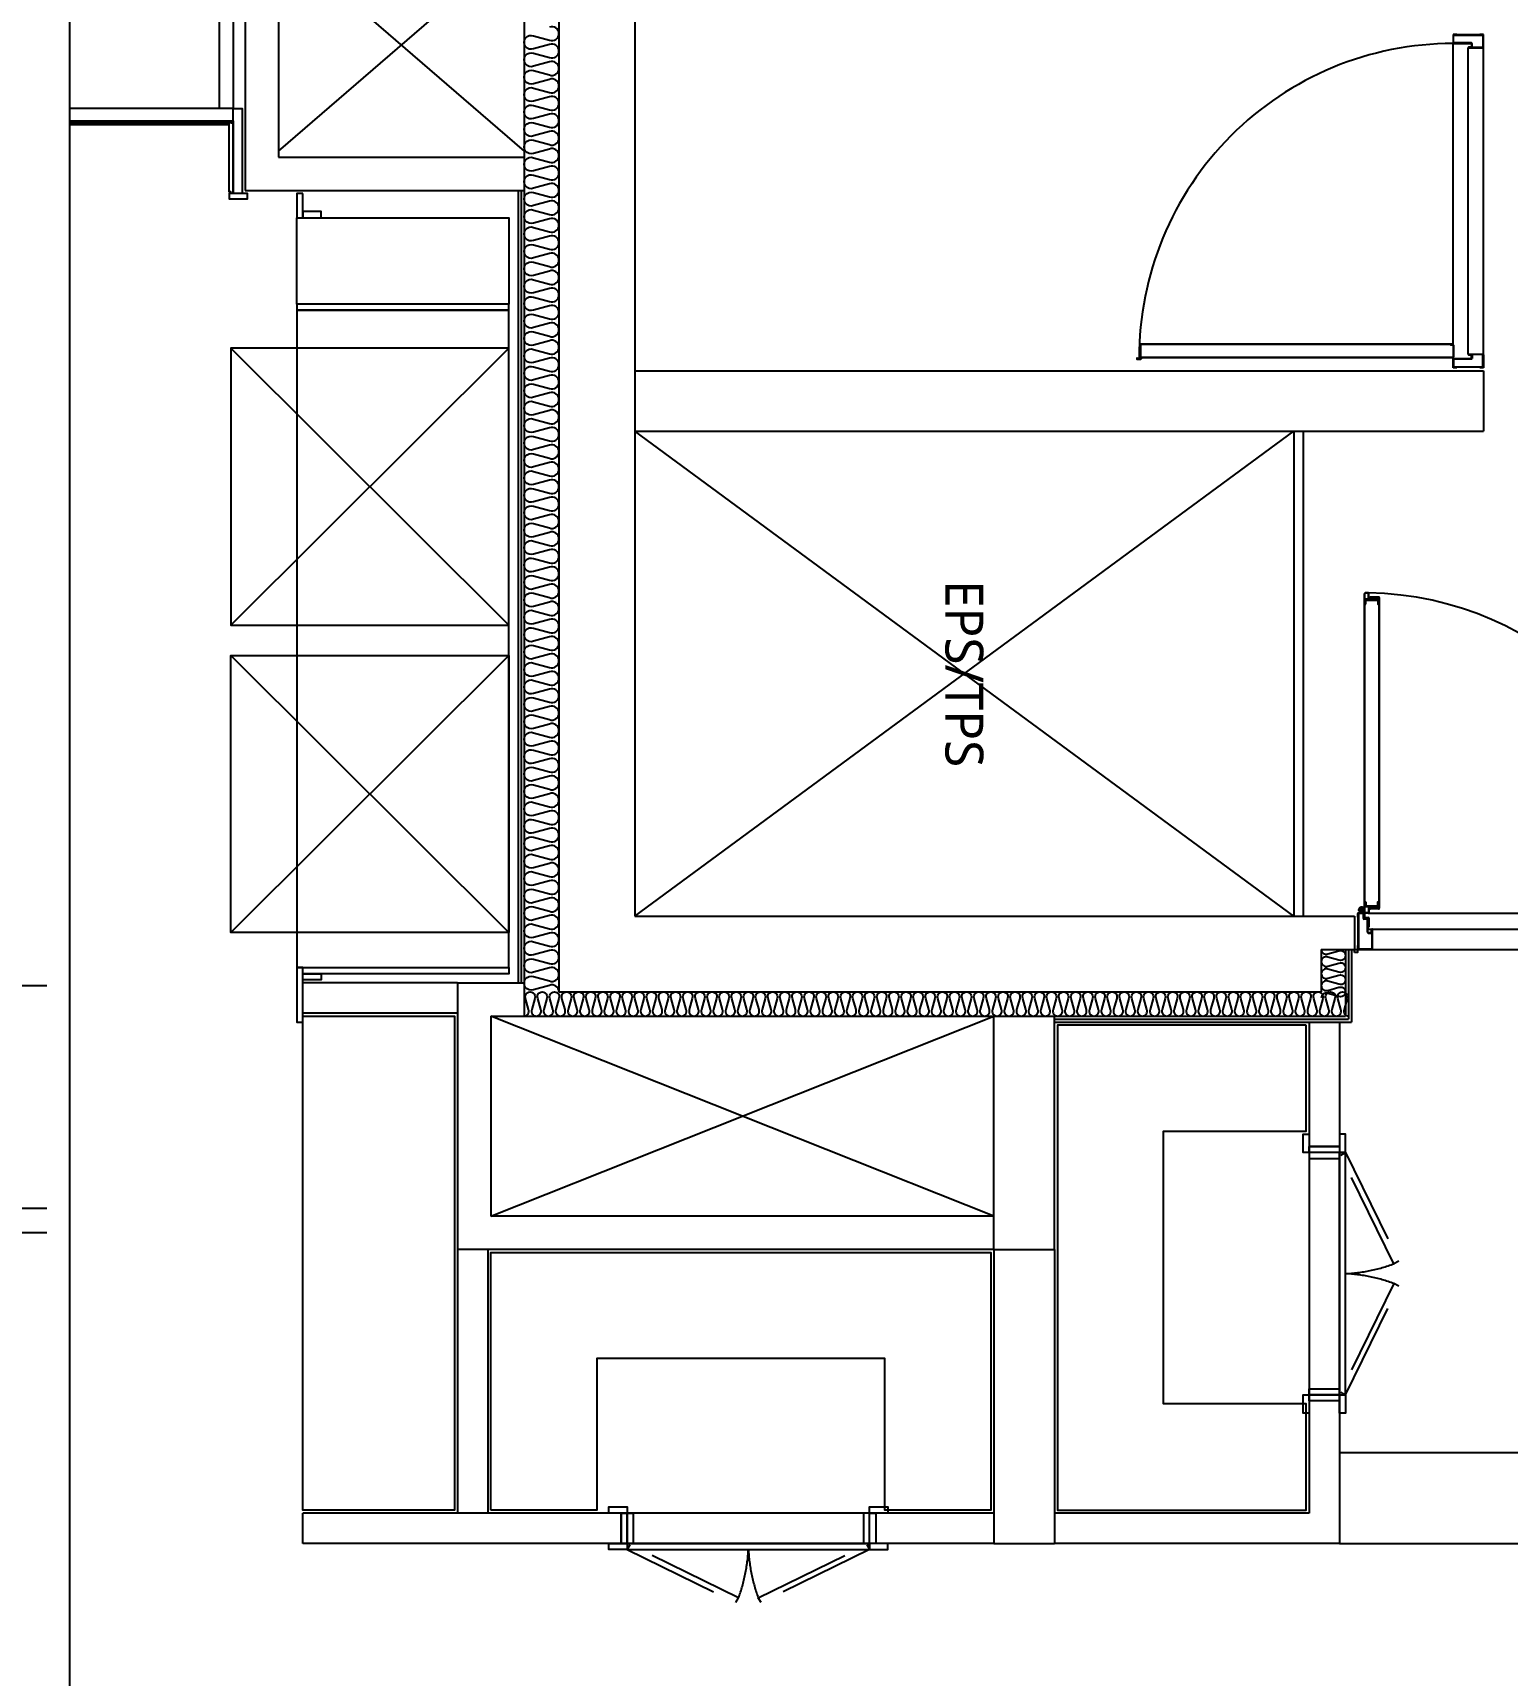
# Model space of a CAD drawing. Header units: millimetres. Extents: x -33000 to 294000, y 0 to 42408.
# Drawn here: x 173485 to 178349, y 15105 to 20525 of the extents above; entities that cross this region are included whole.
import ezdxf
from ezdxf.enums import TextEntityAlignment as Align

# ---------------------------------------------------------------- set-up
doc = ezdxf.new("R2010")
doc.units = ezdxf.units.MM
doc.header["$LTSCALE"] = 50
doc.linetypes.add('XR-Unit-Plan$0$XR-단위_주동평면도$0$HIDDEN', pattern=[9.525, 6.35, -3.175])
for name, color, linetype in [('arch', 8, 'Continuous'), ('DIM', 7, 'Continuous'), ('실명', 9, 'Continuous')]:
    doc.layers.add(name, color=color, linetype=linetype)
doc.styles.add('ANU-TEXT 0', font='malgun.ttf', dxfattribs={"width": 0.8})
doc.styles.add('XR-Unit-Plan$0$맑은 고딕', font='malgun.ttf')
doc.dimstyles.new('UDIM-외부', dxfattribs={"dimscale": 50, "dimtxt": 3, "dimasz": 1.33, "dimexe": 1.5, "dimexo": 1.5, "dimgap": 1, "dimtad": 1, "dimdec": 0, "dimzin": 0, "dimdsep": 46, "dimlunit": 6, "dimtxsty": 'ANU-TEXT 0', "dimblk": 'DOT', "dimcen": 0.09, "dimdle": 1.5, "dimclrd": 256, "dimclre": 256, "dimclrt": 3, "dimadec": 0, "dimazin": 0, "dimtfac": 1, "dimtdec": 0, "dimtix": 1, "dimtmove": 2, "dimatfit": 3, "dimfxl": 1.5, "dimtolj": 1, "dimtzin": 0, "dimlwd": -1, "dimarcsym": 0})

# ---------------------------------------------------------------- blocks, each defined once
blk = doc.blocks.new('_Dot')
at = {"color": 0, "linetype": 'ByBlock', "lineweight": -2}
blk.add_line((-0.5, 0), (-1, 0), dxfattribs=at)
at = {"color": 0, "linetype": 'ByBlock', "const_width": 0.5}
blk.add_lwpolyline([(-0.25, 0, 1), (0.25, 0, 1)], format="xyb", close=True, dxfattribs=at)
blk = doc.blocks.new('*D76')
at = {"lineweight": -2, "transparency": 16777216}
for p, q in [((-4675, 6750), (-5475, 6750)), ((-4675, 4200), (-5475, 4200))]:
    blk.add_line(p, q, dxfattribs=at)
at = {"transparency": 16777216}
blk.add_line((-5400, 4266.5), (-5400, 6683.5), dxfattribs=at)
at = {"layer": 'Defpoints', "color": 0, "transparency": 16777216}
for p in [(-5400, 6750), (-4600, 6750), (-4600, 4200)]:
    blk.add_point(p, dxfattribs=at)
at = {"transparency": 16777216, "xscale": 66.5, "yscale": 66.5, "zscale": 66.5}
for p, rotation in [((-5400, 6750), 90), ((-5400, 4200), 270)]:
    blk.add_blockref('_Dot', p, dxfattribs=dict(at, rotation=rotation))
at = {"transparency": 16777216, "insert": (-5540.1, 5475), "char_height": 150, "attachment_point": 5, "rotation": 90, "style": 'ANU-TEXT 0'}
blk.add_mtext('\\A1;2,550', dxfattribs=at)
blk = doc.blocks.new('*D77')
at = {"transparency": 16777216}
for p, q in [((-5400, 6896.5), (-5400, 6963)), ((-5400, 6750), (-5400, 6830)), ((-5400, 6683.5), (-5400, 6617))]:
    blk.add_line(p, q, dxfattribs=at)
at = {"lineweight": -2, "transparency": 16777216}
for p, q in [((-4675, 6830), (-5475, 6830)), ((-4675, 6750), (-5475, 6750))]:
    blk.add_line(p, q, dxfattribs=at)
at = {"layer": 'Defpoints', "color": 0, "transparency": 16777216}
for p in [(-5400, 6830), (-4600, 6830), (-4600, 6750)]:
    blk.add_point(p, dxfattribs=at)
at = {"transparency": 16777216, "xscale": 66.5, "yscale": 66.5, "zscale": 66.5}
for p, rotation in [((-5400, 6830), 270), ((-5400, 6750), 90)]:
    blk.add_blockref('_Dot', p, dxfattribs=dict(at, rotation=rotation))
at = {"transparency": 16777216, "insert": (-5527.5, 6750), "char_height": 150, "attachment_point": 5, "rotation": 90, "style": 'ANU-TEXT 0'}
blk.add_mtext('\\A1;80', dxfattribs=at)
blk = doc.blocks.new('*D78')
at = {"lineweight": -2, "transparency": 16777216}
for p, q in [((-4675, 7565), (-5875, 7565)), ((-4675, 6830), (-5875, 6830))]:
    blk.add_line(p, q, dxfattribs=at)
at = {"transparency": 16777216}
blk.add_line((-5800, 7498.5), (-5800, 6896.5), dxfattribs=at)
at = {"layer": 'Defpoints', "color": 0, "transparency": 16777216}
for p in [(-4600, 7565), (-5800, 6830), (-4600, 6830)]:
    blk.add_point(p, dxfattribs=at)
at = {"transparency": 16777216, "xscale": 66.5, "yscale": 66.5, "zscale": 66.5}
for p, rotation in [((-5800, 7565), 90), ((-5800, 6830), 270)]:
    blk.add_blockref('_Dot', p, dxfattribs=dict(at, rotation=rotation))
at = {"transparency": 16777216, "insert": (-5927.5, 7197.5), "char_height": 150, "attachment_point": 5, "rotation": 90, "style": 'ANU-TEXT 0'}
blk.add_mtext('\\A1;735', dxfattribs=at)
blk = doc.blocks.new('*D79')
at = {"lineweight": -2, "transparency": 16777216}
for p, q in [((-4675, 6830), (-5875, 6830)), ((-4675, 4120), (-5875, 4120))]:
    blk.add_line(p, q, dxfattribs=at)
at = {"transparency": 16777216}
blk.add_line((-5800, 6763.5), (-5800, 4186.5), dxfattribs=at)
at = {"layer": 'Defpoints', "color": 0, "transparency": 16777216}
for p in [(-4600, 6830), (-5800, 4120), (-4600, 4120)]:
    blk.add_point(p, dxfattribs=at)
at = {"transparency": 16777216, "xscale": 66.5, "yscale": 66.5, "zscale": 66.5}
for p, rotation in [((-5800, 6830), 90), ((-5800, 4120), 270)]:
    blk.add_blockref('_Dot', p, dxfattribs=dict(at, rotation=rotation))
at = {"transparency": 16777216, "insert": (-5940.5, 5475), "char_height": 150, "attachment_point": 5, "rotation": 90, "style": 'ANU-TEXT 0'}
blk.add_mtext('\\A1;2,710', dxfattribs=at)
blk = doc.blocks.new('*D81')
at = {"lineweight": -2, "transparency": 16777216}
for p, q in [((-4675, 7565), (-6275, 7565)), ((-4675, 0), (-6275, 0))]:
    blk.add_line(p, q, dxfattribs=at)
at = {"transparency": 16777216}
blk.add_line((-6200, 7498.5), (-6200, 66.5), dxfattribs=at)
at = {"layer": 'Defpoints', "color": 0, "transparency": 16777216}
for p in [(-4600, 7565), (-6200, 0), (-4600, 0)]:
    blk.add_point(p, dxfattribs=at)
at = {"transparency": 16777216, "xscale": 66.5, "yscale": 66.5, "zscale": 66.5}
for p, rotation in [((-6200, 7565), 90), ((-6200, 0), 270)]:
    blk.add_blockref('_Dot', p, dxfattribs=dict(at, rotation=rotation))
at = {"transparency": 16777216, "insert": (-6340.1, 3782.5), "char_height": 150, "attachment_point": 5, "rotation": 90, "style": 'ANU-TEXT 0'}
blk.add_mtext('\\A1;7,565', dxfattribs=at)
blk = doc.blocks.new('A$Cab022b7e')
for base, p1, p2, picture, middle in [((-6200, 0), (-4600, 7565), (-4600, 0), '*D81', (-6340.1, 3782.5)), ((-5800, 6830), (-4600, 7565), (-4600, 6830), '*D78', (-5927.5, 7197.5)), ((-5800, 4120), (-4600, 6830), (-4600, 4120), '*D79', (-5940.5, 5475)), ((-5400, 6750), (-4600, 4200), (-4600, 6750), '*D76', (-5540.1, 5475))]:
    dim = blk.add_linear_dim(base=base, p1=p1, p2=p2, angle=90, dimstyle='UDIM-외부', override={"dimclrd": 256, "dimclre": 256, "dimclrt": 256})
    dim.commit()
    dim.dimension.update_dxf_attribs({"geometry": picture, "text_midpoint": middle})
dim = blk.add_linear_dim(base=(-5400, 6830), p1=(-4600, 6750), p2=(-4600, 6830), angle=90, dimstyle='UDIM-외부', override={"dimclrd": 256, "dimclre": 256, "dimclrt": 256})
dim.commit()
dim.dimension.update_dxf_attribs({"geometry": '*D77', "text_midpoint": (-5527.5, 6750), "dimtype": 160})

msp = doc.modelspace()

# ---------------------------------------------------------------- linework, layer by layer
at = {"layer": 'arch'}
for p, q in [((175471.2, 22709.6), (175471.2, 17609.6)), ((175221.2, 22489.6), (175221.2, 17359.6)), ((175106.2, 22374.6), (175106.2, 17279.6)), ((174186.2, 20944.6), (174186.2, 20004.6)), ((174296.2, 20834.6), (174296.2, 20114.6)), ((174296.2, 20134.6), (175106.2, 20834.6)), ((174296.2, 20834.6), (175106.2, 20134.6)), ((178183.2, 20519.6), (178171.2, 20519.6)), ((178171.2, 20519.6), (178171.2, 20492)), ((178171.2, 19497.6), (178171.2, 20489.6)), ((178172.8, 20492), (178172.8, 20518)), ((178172.8, 20518), (178183.2, 20518)), ((178231.4, 20491.2), (178173.6, 20491.2)), ((178173.6, 20489.6), (178231.4, 20489.6)), ((178183.2, 20518), (178183.2, 20519.6)), ((178232.2, 20488.8), (178232.2, 20478.6)), ((178233.8, 20478.6), (178233.8, 20488.8)), ((178271.2, 20519.6), (178259.2, 20519.6)), ((178259.2, 20519.6), (178259.2, 20518)), ((178259.2, 20518), (178269.6, 20518)), ((178269.6, 20518), (178269.6, 20477)), ((178271.2, 20477), (178271.2, 20519.6)), ((178221.2, 19463), (178221.2, 20476.2)), ((178231.4, 20477.8), (178222.8, 20477.8)), ((178222.8, 20474.6), (178268.8, 20474.6)), ((178271.2, 19462.2), (178271.2, 20477)), ((173606.2, 20234.6), (174146.2, 20234.6)), ((173606.2, 20228.6), (174133.2, 20228.6)), ((174296.2, 20114.6), (175106.2, 20114.6)), ((174186.2, 20004.6), (175106.2, 20004.6)), ((175086.2, 20004.6), (175086.2, 17389.6)), ((175096.2, 20004.6), (175096.2, 17389.6)), ((177139.8, 19450.7), (177139.8, 19495.8)), ((177140.6, 19450.7), (177140.6, 19495.8)), ((178171, 19497.6), (177141.6, 19497.6)), ((177141.6, 19496.8), (178171, 19496.8)), ((178163.2, 19496), (178171, 19496)), ((178171, 19495.2), (178163.2, 19495.2)), ((178170.4, 19494.4), (178163.2, 19494.4)), ((178171.4, 19493.4), (178171.4, 19454.4)), ((178172.2, 19493.4), (178172.2, 19454.4)), ((178222.8, 19464.6), (178268.8, 19464.6)), ((178231.4, 19461.4), (178222.8, 19461.4)), ((178232.2, 19450.4), (178232.2, 19460.6)), ((178233.8, 19460.6), (178233.8, 19450.4)), ((178269.6, 19421.2), (178269.6, 19462.2)), ((178271.2, 19462.2), (178271.2, 19419.6)), ((175471.2, 19409.6), (178271.2, 19409.6)), ((177128.9, 19451), (177136.8, 19451)), ((177128.9, 19450.2), (177136.8, 19450.2)), ((177128.9, 19449.7), (177138.8, 19449.7)), ((177128.9, 19448.9), (177138.8, 19448.9)), ((177128.9, 19448.4), (177139.6, 19448.4)), ((177128.9, 19447.6), (177139.6, 19447.6)), ((177135.2, 19447.6), (177135.2, 19451)), ((177136.8, 19449.7), (177136.8, 19451)), ((177140.3, 19448.7), (177144.5, 19452.9)), ((177140.9, 19448.1), (177145.1, 19452.3)), ((178170.4, 19453.4), (177145.8, 19453.4)), ((178170.4, 19452.6), (177145.8, 19452.6)), ((178171.2, 19447.2), (178171.2, 19452.6)), ((178171.2, 19419.6), (178171.2, 19447.2)), ((178183.2, 19419.6), (178171.2, 19419.6)), ((178172.8, 19447.2), (178172.8, 19421.2)), ((178172.8, 19421.2), (178183.2, 19421.2)), ((178173.6, 19449.6), (178231.4, 19449.6)), ((178231.4, 19448), (178173.6, 19448)), ((178183.2, 19421.2), (178183.2, 19419.6)), ((178259.2, 19419.6), (178259.2, 19421.2)), ((178259.2, 19421.2), (178269.6, 19421.2)), ((178271.2, 19419.6), (178259.2, 19419.6)), ((178271.2, 19409.6), (178271.2, 19209.6)), ((175471.2, 19209.6), (178271.2, 19209.6)), ((177646.2, 17609.6), (175471.2, 19209.6)), ((175471.2, 17609.6), (177646.2, 19209.6)), ((177879.2, 17621.4), (177879.2, 18674.6)), ((177880, 17621.4), (177880, 18674.6)), ((177891.4, 18676.4), (177881, 18676.4)), ((177891.4, 18675.6), (177881, 18675.6)), ((177892.4, 18659.3), (177892.4, 18674.6)), ((177893.2, 18660.1), (177893.2, 18674.6)), ((177914.2, 18658.3), (177893.4, 18658.3)), ((177914.2, 18659.1), (177894.2, 18659.1)), ((177925.4, 18662.4), (177898.5, 18662.4)), ((177925.4, 18661.6), (177898.5, 18661.6)), ((177911.9, 18660.8), (177898.5, 18660.8)), ((177901.9, 18658.3), (177901.9, 18657.5)), ((177901.9, 18657.5), (177914.2, 18657.5)), ((177911.9, 18661.6), (177911.9, 18660.8)), ((177926.4, 18660.6), (177926.4, 17635.4)), ((177927.2, 18660.6), (177927.2, 17635.4)), ((177856.2, 17617), (177856.2, 17606.6)), ((177857.8, 17617), (177857.8, 17606.6)), ((177858.3, 17630.8), (177881.1, 17630.8)), ((177873.6, 17619.6), (177858.8, 17619.6)), ((177873.6, 17618), (177858.8, 17618)), ((177869.7, 17619.4), (177869.7, 17642.2)), ((177874.6, 17617), (177874.6, 17602.6)), ((177876.2, 17602.6), (177876.2, 17623.9)), ((177876.2, 17617), (177876.2, 17602.6)), ((177879.2, 17630.8), (177879.2, 17605.6)), ((177891.4, 17620.4), (177881, 17620.4)), ((177891.4, 17619.6), (177881, 17619.6)), ((177891.4, 17619.6), (178936.2, 17619.6)), ((177892.4, 17636.8), (177892.4, 17621.4)), ((177893.2, 17636), (177893.2, 17621.4)), ((177914.2, 17637.8), (177893.4, 17637.8)), ((177914.2, 17637), (177894.2, 17637)), ((177911.9, 17635.2), (177898.5, 17635.2)), ((177925.4, 17634.4), (177898.5, 17634.4)), ((177925.4, 17633.6), (177898.5, 17633.6)), ((177901.9, 17638.6), (177914.2, 17638.6)), ((177901.9, 17637.8), (177901.9, 17638.6)), ((177911.9, 17634.4), (177911.9, 17635.2)), ((175471.2, 17609.6), (177846.2, 17609.6)), ((177857.8, 17606.6), (177856.2, 17606.6)), ((177887.6, 17601.6), (177877.2, 17601.6)), ((177877.2, 17601.6), (177889.2, 17601.6)), ((177887.6, 17600), (177877.2, 17600)), ((177880.2, 17604.6), (177891.2, 17604.6)), ((177888.6, 17556.1), (177888.6, 17599)), ((177890.2, 17573.1), (177890.2, 17600.6)), ((177890.2, 17556.1), (177890.2, 17599)), ((177890.2, 17573.1), (177893.2, 17573.1)), ((177890.2, 17566.6), (178922.2, 17566.6)), ((177893.2, 17602.6), (177893.2, 17573.1)), ((177902, 17556.1), (177902, 17565)), ((177903.6, 17502.2), (177903.6, 17565)), ((177905.2, 17500.6), (177905.2, 17565)), ((177856.2, 17512.6), (177857.8, 17512.6)), ((177856.2, 17512.6), (177856.2, 17502.2)), ((177857.8, 17512.6), (177857.8, 17502.2)), ((177891.2, 17555.1), (177901, 17555.1)), ((177891.2, 17553.5), (177901, 17553.5)), ((177736.2, 17499.6), (177846.2, 17499.6)), ((177858.8, 17501.2), (177902.6, 17501.2)), ((177858.8, 17499.6), (177904.2, 17499.6)), ((177904.2, 17499.6), (178908.2, 17499.6)), ((174886.2, 17389.6), (174376.2, 17389.6)), ((174376.2, 17289.6), (174376.2, 17389.6)), ((174886.2, 17389.6), (174886.2, 15639.6)), ((174886.2, 17389.6), (175106.2, 17389.6)), ((175221.2, 17359.6), (177736.2, 17359.6)), ((174886.2, 17289.6), (174376.2, 17289.6)), ((174996.2, 17279.6), (174996.2, 16619.6)), ((174996.2, 16619.6), (176656.2, 17279.6)), ((176656.2, 16619.6), (174996.2, 17279.6)), ((174996.2, 17279.6), (175106.2, 17279.6)), ((175106.2, 17279.6), (177816.2, 17279.6)), ((176656.2, 16509.6), (176656.2, 17279.6)), ((176856.2, 16509.6), (176856.2, 17279.6)), ((176856.2, 17269.6), (177826.2, 17269.6)), ((176856.2, 17259.6), (177836.2, 17259.6)), ((177696.2, 17259.6), (177696.2, 16849.6)), ((177796.2, 17259.6), (177796.2, 16849.6)), ((177796.2, 16849.6), (177696.2, 16849.6)), ((176656.2, 16619.6), (174996.2, 16619.6)), ((176656.2, 16509.6), (174886.2, 16509.6)), ((174986.2, 16509.6), (174986.2, 15639.6)), ((176656.2, 16509.6), (176656.2, 15539.6)), ((176656.2, 16509.6), (176856.2, 16509.6)), ((176856.2, 16509.6), (176856.2, 15539.6)), ((177696.2, 16009.6), (177696.2, 15639.6)), ((177796.2, 16009.6), (177696.2, 16009.6)), ((177796.2, 16009.6), (177796.2, 15539.6)), ((174376.2, 15539.6), (174376.2, 15639.6)), ((175426.2, 15639.6), (174376.2, 15639.6)), ((175426.2, 15639.6), (175426.2, 15539.6)), ((176266.2, 15639.6), (176266.2, 15539.6)), ((176656.2, 15639.6), (176266.2, 15639.6)), ((177696.2, 15639.6), (176856.2, 15639.6)), ((175426.2, 15539.6), (174376.2, 15539.6)), ((176656.2, 15539.6), (176266.2, 15539.6)), ((176656.2, 15539.6), (176856.2, 15539.6)), ((177796.2, 15539.6), (176856.2, 15539.6))]:
    msp.add_line(p, q, dxfattribs=at)
at = {"layer": 'arch', "linetype": 'Continuous'}
for p, q in [((177646.2, 19209.6), (177646.2, 17609.6)), ((177676.2, 19209.6), (177676.2, 17609.6)), ((177796.2, 15839.6), (179006.2, 15839.6)), ((177796.2, 15539.6), (179006.2, 15539.6))]:
    msp.add_line(p, q, dxfattribs=at)
at = {"layer": 'arch'}
for points in [[(173606.2, 8449.6), (202131.2, 8449.6), (202131.2, 26109.6), (173606.2, 26109.6)], [(178176.2, 20518), (178176.2, 20516.4), (178266.2, 20516.4), (178266.2, 20518)], [(174376.2, 19994.6), (174356.2, 19994.6), (174356.2, 19914.6), (174376.2, 19914.6)], [(174356.2, 19914.6), (175056.2, 19914.6), (175056.2, 19629.6), (174356.2, 19629.6)], [(174436.2, 19914.6), (174436.2, 19934.6), (174376.2, 19934.6), (174376.2, 19914.6)], [(174356.2, 19629.6), (174356.2, 19609.6), (175056.2, 19609.6), (175056.2, 19629.6)], [(174356.2, 19609.6), (174356.2, 17439.6), (175056.2, 17439.6), (175056.2, 19609.6)], [(175056.2, 19483.6), (174138.2, 19483.6), (174138.2, 18569.6), (175056.2, 18569.6)], [(178176.2, 19421.2), (178176.2, 19422.8), (178266.2, 19422.8), (178266.2, 19421.2)], [(177883.5, 18639.6), (177883.5, 18652.1), (177922.9, 18652.1), (177922.9, 18639.6), (177926.4, 18639.6), (177926.4, 18655.6), (177880, 18655.6), (177880, 18639.6)], [(175056.2, 17555.6), (174138.2, 17555.6), (174138.2, 18469.6), (175056.2, 18469.6)], [(177883.5, 17656.4), (177883.5, 17643.9), (177922.9, 17643.9), (177922.9, 17656.4), (177926.4, 17656.4), (177926.4, 17640.4), (177880, 17640.4), (177880, 17656.4)], [(177846.2, 17489.6), (177846.2, 17499.6), (177856.2, 17499.6), (177856.2, 17489.6)], [(174376.2, 17439.6), (174356.2, 17439.6), (174356.2, 17259.6), (174376.2, 17259.6)], [(174376.2, 17419.6), (174376.2, 17439.6), (175056.2, 17439.6), (175056.2, 17419.6)], [(174376.2, 17399.6), (174376.2, 17419.6), (174436.2, 17419.6), (174436.2, 17399.6)], [(174376.2, 17279.6), (174876.2, 17279.6), (174876.2, 15649.6), (174376.2, 15649.6)], [(177686.2, 17249.6), (176866.2, 17249.6), (176866.2, 15649.6), (177686.2, 15649.6), (177686.2, 15999.6), (177216.2, 15999.6), (177216.2, 16899.6), (177686.2, 16899.6)], [(177696.2, 16889.6), (177696.2, 16829.6), (177676.2, 16829.6), (177676.2, 16889.6)], [(177816.2, 16829.6), (177816.2, 16889.6), (177796.2, 16889.6), (177796.2, 16829.6)], [(177696.2, 16829.6), (177696.2, 16849.6), (177796.2, 16849.6), (177796.2, 16829.6)], [(177696.2, 16829.6), (177696.2, 16809.6), (177796.2, 16809.6), (177796.2, 16829.6)], [(177696.2, 16829.6), (177696.2, 16029.6), (177796.2, 16029.6), (177796.2, 16829.6)], [(177796.2, 16829.6), (177796.2, 16029.6), (177816.2, 16029.6), (177816.2, 16829.6)], [(174996.2, 15649.6), (174996.2, 16499.6), (176646.2, 16499.6), (176646.2, 15649.6), (176296.2, 15649.6), (176296.2, 16149.6), (175346.2, 16149.6), (175346.2, 15649.6)], [(177696.2, 16029.6), (177696.2, 16049.6), (177796.2, 16049.6), (177796.2, 16029.6)], [(177696.2, 16029.6), (177696.2, 15969.6), (177676.2, 15969.6), (177676.2, 16029.6)], [(177696.2, 16009.6), (177696.2, 16029.6), (177796.2, 16029.6), (177796.2, 16009.6)], [(177816.2, 16029.6), (177816.2, 15969.6), (177796.2, 15969.6), (177796.2, 16029.6)], [(175446.2, 15639.6), (175386.2, 15639.6), (175386.2, 15659.6), (175446.2, 15659.6)], [(175426.2, 15639.6), (175446.2, 15639.6), (175446.2, 15539.6), (175426.2, 15539.6)], [(175446.2, 15639.6), (175466.2, 15639.6), (175466.2, 15539.6), (175446.2, 15539.6)], [(176246.2, 15639.6), (175446.2, 15639.6), (175446.2, 15539.6), (176246.2, 15539.6)], [(176246.2, 15639.6), (176226.2, 15639.6), (176226.2, 15539.6), (176246.2, 15539.6)], [(176306.2, 15639.6), (176246.2, 15639.6), (176246.2, 15659.6), (176306.2, 15659.6)], [(176246.2, 15639.6), (176266.2, 15639.6), (176266.2, 15539.6), (176246.2, 15539.6)], [(175446.2, 15519.6), (175386.2, 15519.6), (175386.2, 15539.6), (175446.2, 15539.6)], [(176246.2, 15539.6), (175446.2, 15539.6), (175446.2, 15519.6), (176246.2, 15519.6)], [(176246.2, 15519.6), (176306.2, 15519.6), (176306.2, 15539.6), (176246.2, 15539.6)]]:
    msp.add_lwpolyline(points, close=True, dxfattribs=at)
at = {"layer": 'arch', "linetype": 'Continuous'}
for points in [[(174146.2, 21064.6), (174146.2, 20274.6), (174101.2, 20274.6), (174101.2, 21064.6)], [(174146.2, 19994.6), (174146.2, 20274.6), (174176.2, 20274.6), (174176.2, 19994.6)], [(174138.2, 20234.6), (174138.2, 20227.6), (174142.2, 20227.6), (174142.2, 20234.6), (174146.2, 20234.6), (174146.2, 20230.6), (174146.2, 20230.6), (174146.2, 19994.6), (174138.2, 19994.6), (174138.2, 19999.6), (174133.2, 19999.6), (174133.2, 20234.6)], [(174150.2, 19994.6), (174150.2, 19994.6), (174133.2, 19994.6), (174133.2, 19976.6), (174193.2, 19976.6), (174193.2, 19994.6)]]:
    msp.add_lwpolyline(points, close=True, dxfattribs=at)
at = {"layer": 'arch'}
for points in [[(175221.2, 17359.6, 0.524856), (175190, 17381.1), (175137.4, 17366.8, -1.449198), (175137.4, 17409.9), (175190, 17395.6, 0.524856), (175221.2, 17417.1, 0.524856), (175190, 17438.6), (175137.4, 17424.3, -1.449198), (175137.4, 17467.4), (175190, 17453.1, 0.524856), (175221.2, 17474.6, 0.524856), (175190, 17496.1), (175137.4, 17481.8, -1.449198), (175137.4, 17524.9), (175190, 17510.6, 0.524856), (175221.2, 17532.1, 0.524856), (175190, 17553.6), (175137.4, 17539.3, -1.449198), (175137.4, 17582.4), (175190, 17568.1, 0.524856), (175221.2, 17589.6, 0.524856), (175190, 17611.1), (175137.4, 17596.8, -1.449198), (175137.4, 17639.9), (175190, 17625.6, 0.524856), (175221.2, 17647.1, 0.524856), (175190, 17668.6), (175137.4, 17654.3, -1.449198), (175137.4, 17697.4), (175190, 17683.1, 0.524856), (175221.2, 17704.6, 0.524856), (175190, 17726.1), (175137.4, 17711.8, -1.449198), (175137.4, 17754.9), (175190, 17740.6, 0.524856), (175221.2, 17762.1, 0.524856), (175190, 17783.6), (175137.4, 17769.3, -1.449198), (175137.4, 17812.4), (175190, 17798.1, 0.524856), (175221.2, 17819.6, 0.524856), (175190, 17841.1), (175137.4, 17826.8, -1.449198), (175137.4, 17869.9), (175190, 17855.6, 0.524856), (175221.2, 17877.1, 0.524856), (175190, 17898.6), (175137.4, 17884.3, -1.449198), (175137.4, 17927.4), (175190, 17913.1, 0.524856), (175221.2, 17934.6, 0.524856), (175190, 17956.1), (175137.4, 17941.8, -1.449198), (175137.4, 17984.9), (175190, 17970.6, 0.524856), (175221.2, 17992.1, 0.524856), (175190, 18013.6), (175137.4, 17999.3, -1.449198), (175137.4, 18042.4), (175190, 18028.1, 0.524856), (175221.2, 18049.6, 0.524856), (175190, 18071.1), (175137.4, 18056.8, -1.449198), (175137.4, 18099.9), (175190, 18085.6, 0.524856), (175221.2, 18107.1, 0.524856), (175190, 18128.6), (175137.4, 18114.3, -1.449198), (175137.4, 18157.4), (175190, 18143.1, 0.524856), (175221.2, 18164.6, 0.524856), (175190, 18186.1), (175137.4, 18171.8, -1.449198), (175137.4, 18214.9), (175190, 18200.6, 0.524856), (175221.2, 18222.1, 0.524856), (175190, 18243.6), (175137.4, 18229.3, -1.449198), (175137.4, 18272.4), (175190, 18258.1, 0.524856), (175221.2, 18279.6, 0.524856), (175190, 18301.1), (175137.4, 18286.8, -1.449198), (175137.4, 18329.9), (175190, 18315.6, 0.524856), (175221.2, 18337.1, 0.524856), (175190, 18358.6), (175137.4, 18344.3, -1.449198), (175137.4, 18387.4), (175190, 18373.1, 0.524856), (175221.2, 18394.6, 0.524856), (175190, 18416.1), (175137.4, 18401.8, -1.449198), (175137.4, 18444.9), (175190, 18430.6, 0.524856), (175221.2, 18452.1, 0.524856), (175190, 18473.6), (175137.4, 18459.3, -1.449198), (175137.4, 18502.4), (175190, 18488.1, 0.524856), (175221.2, 18509.6, 0.524856), (175190, 18531.1), (175137.4, 18516.8, -1.449198), (175137.4, 18559.9), (175190, 18545.6, 0.524856), (175221.2, 18567.1, 0.524856), (175190, 18588.6), (175137.4, 18574.3, -1.449198), (175137.4, 18617.4), (175190, 18603.1, 0.524856), (175221.2, 18624.6, 0.524856), (175190, 18646.1), (175137.4, 18631.8, -1.449198), (175137.4, 18674.9), (175190, 18660.6, 0.524856), (175221.2, 18682.1, 0.524856), (175190, 18703.6), (175137.4, 18689.3, -1.449198), (175137.4, 18732.4), (175190, 18718.1, 0.524856), (175221.2, 18739.6, 0.524856), (175190, 18761.1), (175137.4, 18746.8, -1.449198), (175137.4, 18789.9), (175190, 18775.6, 0.524856), (175221.2, 18797.1, 0.524856), (175190, 18818.6), (175137.4, 18804.3, -1.449198), (175137.4, 18847.4), (175190, 18833.1, 0.524856), (175221.2, 18854.6, 0.524856), (175190, 18876.1), (175137.4, 18861.8, -1.449198), (175137.4, 18904.9), (175190, 18890.6, 0.524856), (175221.2, 18912.1, 0.524856), (175190, 18933.6), (175137.4, 18919.3, -1.449198), (175137.4, 18962.4), (175190, 18948.1, 0.524856), (175221.2, 18969.6, 0.524856), (175190, 18991.1), (175137.4, 18976.8, -1.449198), (175137.4, 19019.9), (175190, 19005.6, 0.524856), (175221.2, 19027.1, 0.524856), (175190, 19048.6), (175137.4, 19034.3, -1.449198), (175137.4, 19077.4), (175190, 19063.1, 0.524856), (175221.2, 19084.6, 0.524856), (175190, 19106.1), (175137.4, 19091.8, -1.449198), (175137.4, 19134.9), (175190, 19120.6, 0.524856), (175221.2, 19142.1, 0.524856), (175190, 19163.6), (175137.4, 19149.3, -1.449198), (175137.4, 19192.4), (175190, 19178.1, 0.524856), (175221.2, 19199.6, 0.524856), (175190, 19221.1), (175137.4, 19206.8, -1.449198), (175137.4, 19249.9), (175190, 19235.6, 0.524856), (175221.2, 19257.1, 0.524856), (175190, 19278.6), (175137.4, 19264.3, -1.449198), (175137.4, 19307.4), (175190, 19293.1, 0.524856), (175221.2, 19314.6, 0.524856), (175190, 19336.1), (175137.4, 19321.8, -1.449198), (175137.4, 19364.9), (175190, 19350.6, 0.524856), (175221.2, 19372.1, 0.524856), (175190, 19393.6), (175137.4, 19379.3, -1.449198), (175137.4, 19422.4), (175190, 19408.1, 0.524856), (175221.2, 19429.6, 0.524856), (175190, 19451.1), (175137.4, 19436.8, -1.449198), (175137.4, 19479.9), (175190, 19465.6, 0.524856), (175221.2, 19487.1, 0.524856), (175190, 19508.6), (175137.4, 19494.3, -1.449198), (175137.4, 19537.4), (175190, 19523.1, 0.524856), (175221.2, 19544.6, 0.524856), (175190, 19566.1), (175137.4, 19551.8, -1.449198), (175137.4, 19594.9), (175190, 19580.6, 0.524856), (175221.2, 19602.1, 0.524856), (175190, 19623.6), (175137.4, 19609.3, -1.449198), (175137.4, 19652.4), (175190, 19638.1, 0.524856), (175221.2, 19659.6, 0.524856), (175190, 19681.1), (175137.4, 19666.8, -1.449198), (175137.4, 19709.9), (175190, 19695.6, 0.524856), (175221.2, 19717.1, 0.524856), (175190, 19738.6), (175137.4, 19724.3, -1.449198), (175137.4, 19767.4), (175190, 19753.1, 0.524856), (175221.2, 19774.6, 0.524856), (175190, 19796.1), (175137.4, 19781.8, -1.449198), (175137.4, 19824.9), (175190, 19810.6, 0.524856), (175221.2, 19832.1, 0.524856), (175190, 19853.6), (175137.4, 19839.3, -1.449198), (175137.4, 19882.4), (175190, 19868.1, 0.524856), (175221.2, 19889.6, 0.524856), (175190, 19911.1), (175137.4, 19896.8, -1.449198), (175137.4, 19939.9), (175190, 19925.6, 0.524856), (175221.2, 19947.1, 0.524856), (175190, 19968.6), (175137.4, 19954.3, -1.449198), (175137.4, 19997.4), (175190, 19983.1, 0.524856), (175221.2, 20004.6, 0.524856), (175190, 20026.1), (175137.4, 20011.8, -1.449198), (175137.4, 20054.9), (175190, 20040.6, 0.524856), (175221.2, 20062.1, 0.524856), (175190, 20083.6), (175137.4, 20069.3, -1.449198), (175137.4, 20112.4), (175190, 20098.1, 0.524856), (175221.2, 20119.6, 0.524856), (175190, 20141.1), (175137.4, 20126.8, -1.449198), (175137.4, 20169.9), (175190, 20155.6, 0.524856), (175221.2, 20177.1, 0.524856), (175190, 20198.6), (175137.4, 20184.3, -1.449198), (175137.4, 20227.4), (175190, 20213.1, 0.524856), (175221.2, 20234.6, 0.524856), (175190, 20256.1), (175137.4, 20241.8, -1.449198), (175137.4, 20284.9), (175190, 20270.6, 0.524856), (175221.2, 20292.1, 0.524856), (175190, 20313.6), (175137.4, 20299.3, -1.449198), (175137.4, 20342.4), (175190, 20328.1, 0.524856), (175221.2, 20349.6, 0.524856), (175190, 20371.1), (175137.4, 20356.8, -1.449198), (175137.4, 20399.9), (175190, 20385.6, 0.524856), (175221.2, 20407.1, 0.524856), (175190, 20428.6), (175137.4, 20414.3, -1.449198), (175137.4, 20457.4), (175190, 20443.1, 0.524856), (175221.2, 20464.6, 0.524856), (175190, 20486.1), (175137.4, 20471.8, -1.449198), (175137.4, 20514.9), (175190, 20500.6, 0.524856), (175221.2, 20522.1, 0.524856), (175190, 20543.6)], [(177736.2, 17499.6, 0.524856), (177757.9, 17484.6), (177794.5, 17494.6, -1.449198), (177794.5, 17464.6), (177757.9, 17474.6, 0.524856), (177736.2, 17459.6, 0.524856), (177757.9, 17444.6), (177794.5, 17454.6, -1.449198), (177794.5, 17424.6), (177757.9, 17434.6, 0.524856), (177736.2, 17419.6, 0.524856), (177757.9, 17404.6), (177794.5, 17414.6, -1.449198), (177794.5, 17384.6), (177757.9, 17394.6, 0.524856), (177736.2, 17379.6, 0.524856), (177757.9, 17364.6), (177794.5, 17374.6, -1.449198), (177794.5, 17344.6), (177757.9, 17354.6, 0.524856), (177736.2, 17339.6)], [(175106.2, 17279.6, 0.524856), (175121.2, 17301.3), (175111.2, 17337.9, -1.449198), (175141.2, 17337.9), (175131.2, 17301.3, 0.524856), (175146.2, 17279.6, 0.524856), (175161.2, 17301.3), (175151.2, 17337.9, -1.449198), (175181.2, 17337.9), (175171.2, 17301.3, 0.524856), (175186.2, 17279.6, 0.524856), (175201.2, 17301.3), (175191.2, 17337.9, -1.449198), (175221.2, 17337.9), (175211.2, 17301.3, 0.524856), (175226.2, 17279.6, 0.524856), (175241.2, 17301.3), (175231.2, 17337.9, -1.449198), (175261.2, 17337.9), (175251.2, 17301.3, 0.524856), (175266.2, 17279.6, 0.524856), (175281.2, 17301.3), (175271.2, 17337.9, -1.449198), (175301.2, 17337.9), (175291.2, 17301.3, 0.524856), (175306.2, 17279.6, 0.524856), (175321.2, 17301.3), (175311.2, 17337.9, -1.449198), (175341.2, 17337.9), (175331.2, 17301.3, 0.524856), (175346.2, 17279.6, 0.524856), (175361.2, 17301.3), (175351.2, 17337.9, -1.449198), (175381.2, 17337.9), (175371.2, 17301.3, 0.524856), (175386.2, 17279.6, 0.524856), (175401.2, 17301.3), (175391.2, 17337.9, -1.449198), (175421.2, 17337.9), (175411.2, 17301.3, 0.524856), (175426.2, 17279.6, 0.524856), (175441.2, 17301.3), (175431.2, 17337.9, -1.449198), (175461.2, 17337.9), (175451.2, 17301.3, 0.524856), (175466.2, 17279.6, 0.524856), (175481.2, 17301.3), (175471.2, 17337.9, -1.449198), (175501.2, 17337.9), (175491.2, 17301.3, 0.524856), (175506.2, 17279.6, 0.524856), (175521.2, 17301.3), (175511.2, 17337.9, -1.449198), (175541.2, 17337.9), (175531.2, 17301.3, 0.524856), (175546.2, 17279.6, 0.524856), (175561.2, 17301.3), (175551.2, 17337.9, -1.449198), (175581.2, 17337.9), (175571.2, 17301.3, 0.524856), (175586.2, 17279.6, 0.524856), (175601.2, 17301.3), (175591.2, 17337.9, -1.449198), (175621.2, 17337.9), (175611.2, 17301.3, 0.524856), (175626.2, 17279.6, 0.524856), (175641.2, 17301.3), (175631.2, 17337.9, -1.449198), (175661.2, 17337.9), (175651.2, 17301.3, 0.524856), (175666.2, 17279.6, 0.524856), (175681.2, 17301.3), (175671.2, 17337.9, -1.449198), (175701.2, 17337.9), (175691.2, 17301.3, 0.524856), (175706.2, 17279.6, 0.524856), (175721.2, 17301.3), (175711.2, 17337.9, -1.449198), (175741.2, 17337.9), (175731.2, 17301.3, 0.524856), (175746.2, 17279.6, 0.524856), (175761.2, 17301.3), (175751.2, 17337.9, -1.449198), (175781.2, 17337.9), (175771.2, 17301.3, 0.524856), (175786.2, 17279.6, 0.524856), (175801.2, 17301.3), (175791.2, 17337.9, -1.449198), (175821.2, 17337.9), (175811.2, 17301.3, 0.524856), (175826.2, 17279.6, 0.524856), (175841.2, 17301.3), (175831.2, 17337.9, -1.449198), (175861.2, 17337.9), (175851.2, 17301.3, 0.524856), (175866.2, 17279.6, 0.524856), (175881.2, 17301.3), (175871.2, 17337.9, -1.449198), (175901.2, 17337.9), (175891.2, 17301.3, 0.524856), (175906.2, 17279.6, 0.524856), (175921.2, 17301.3), (175911.2, 17337.9, -1.449198), (175941.2, 17337.9), (175931.2, 17301.3, 0.524856), (175946.2, 17279.6, 0.524856), (175961.2, 17301.3), (175951.2, 17337.9, -1.449198), (175981.2, 17337.9), (175971.2, 17301.3, 0.524856), (175986.2, 17279.6, 0.524856), (176001.2, 17301.3), (175991.2, 17337.9, -1.449198), (176021.2, 17337.9), (176011.2, 17301.3, 0.524856), (176026.2, 17279.6, 0.524856), (176041.2, 17301.3), (176031.2, 17337.9, -1.449198), (176061.2, 17337.9), (176051.2, 17301.3, 0.524856), (176066.2, 17279.6, 0.524856), (176081.2, 17301.3), (176071.2, 17337.9, -1.449198), (176101.2, 17337.9), (176091.2, 17301.3, 0.524856), (176106.2, 17279.6, 0.524856), (176121.2, 17301.3), (176111.2, 17337.9, -1.449198), (176141.2, 17337.9), (176131.2, 17301.3, 0.524856), (176146.2, 17279.6, 0.524856), (176161.2, 17301.3), (176151.2, 17337.9, -1.449198), (176181.2, 17337.9), (176171.2, 17301.3, 0.524856), (176186.2, 17279.6, 0.524856), (176201.2, 17301.3), (176191.2, 17337.9, -1.449198), (176221.2, 17337.9), (176211.2, 17301.3, 0.524856), (176226.2, 17279.6, 0.524856), (176241.2, 17301.3), (176231.2, 17337.9, -1.449198), (176261.2, 17337.9), (176251.2, 17301.3, 0.524856), (176266.2, 17279.6, 0.524856), (176281.2, 17301.3), (176271.2, 17337.9, -1.449198), (176301.2, 17337.9), (176291.2, 17301.3, 0.524856), (176306.2, 17279.6, 0.524856), (176321.2, 17301.3), (176311.2, 17337.9, -1.449198), (176341.2, 17337.9), (176331.2, 17301.3, 0.524856), (176346.2, 17279.6, 0.524856), (176361.2, 17301.3), (176351.2, 17337.9, -1.449198), (176381.2, 17337.9), (176371.2, 17301.3, 0.524856), (176386.2, 17279.6, 0.524856), (176401.2, 17301.3), (176391.2, 17337.9, -1.449198), (176421.2, 17337.9), (176411.2, 17301.3, 0.524856), (176426.2, 17279.6, 0.524856), (176441.2, 17301.3), (176431.2, 17337.9, -1.449198), (176461.2, 17337.9), (176451.2, 17301.3, 0.524856), (176466.2, 17279.6, 0.524856), (176481.2, 17301.3), (176471.2, 17337.9, -1.449198), (176501.2, 17337.9), (176491.2, 17301.3, 0.524856), (176506.2, 17279.6, 0.524856), (176521.2, 17301.3), (176511.2, 17337.9, -1.449198), (176541.2, 17337.9), (176531.2, 17301.3, 0.524856), (176546.2, 17279.6, 0.524856), (176561.2, 17301.3), (176551.2, 17337.9, -1.449198), (176581.2, 17337.9), (176571.2, 17301.3, 0.524856), (176586.2, 17279.6, 0.524856), (176601.2, 17301.3), (176591.2, 17337.9, -1.449198), (176621.2, 17337.9), (176611.2, 17301.3, 0.524856), (176626.2, 17279.6, 0.524856), (176641.2, 17301.3), (176631.2, 17337.9, -1.449198), (176661.2, 17337.9), (176651.2, 17301.3, 0.524856), (176666.2, 17279.6, 0.524856), (176681.2, 17301.3), (176671.2, 17337.9, -1.449198), (176701.2, 17337.9), (176691.2, 17301.3, 0.524856), (176706.2, 17279.6, 0.524856), (176721.2, 17301.3), (176711.2, 17337.9, -1.449198), (176741.2, 17337.9), (176731.2, 17301.3, 0.524856), (176746.2, 17279.6, 0.524856), (176761.2, 17301.3), (176751.2, 17337.9, -1.449198), (176781.2, 17337.9), (176771.2, 17301.3, 0.524856), (176786.2, 17279.6, 0.524856), (176801.2, 17301.3), (176791.2, 17337.9, -1.449198), (176821.2, 17337.9), (176811.2, 17301.3, 0.524856), (176826.2, 17279.6, 0.524856), (176841.2, 17301.3), (176831.2, 17337.9, -1.449198), (176861.2, 17337.9), (176851.2, 17301.3, 0.524856), (176866.2, 17279.6, 0.524856), (176881.2, 17301.3), (176871.2, 17337.9, -1.449198), (176901.2, 17337.9), (176891.2, 17301.3, 0.524856), (176906.2, 17279.6, 0.524856), (176921.2, 17301.3), (176911.2, 17337.9, -1.449198), (176941.2, 17337.9), (176931.2, 17301.3, 0.524856), (176946.2, 17279.6, 0.524856), (176961.2, 17301.3), (176951.2, 17337.9, -1.449198), (176981.2, 17337.9), (176971.2, 17301.3, 0.524856), (176986.2, 17279.6, 0.524856), (177001.2, 17301.3), (176991.2, 17337.9, -1.449198), (177021.2, 17337.9), (177011.2, 17301.3, 0.524856), (177026.2, 17279.6, 0.524856), (177041.2, 17301.3), (177031.2, 17337.9, -1.449198), (177061.2, 17337.9), (177051.2, 17301.3, 0.524856), (177066.2, 17279.6, 0.524856), (177081.2, 17301.3), (177071.2, 17337.9, -1.449198), (177101.2, 17337.9), (177091.2, 17301.3, 0.524856), (177106.2, 17279.6, 0.524856), (177121.2, 17301.3), (177111.2, 17337.9, -1.449198), (177141.2, 17337.9), (177131.2, 17301.3, 0.524856), (177146.2, 17279.6, 0.524856), (177161.2, 17301.3), (177151.2, 17337.9, -1.449198), (177181.2, 17337.9), (177171.2, 17301.3, 0.524856), (177186.2, 17279.6, 0.524856), (177201.2, 17301.3), (177191.2, 17337.9, -1.449198), (177221.2, 17337.9), (177211.2, 17301.3, 0.524856), (177226.2, 17279.6, 0.524856), (177241.2, 17301.3), (177231.2, 17337.9, -1.449198), (177261.2, 17337.9), (177251.2, 17301.3, 0.524856), (177266.2, 17279.6, 0.524856), (177281.2, 17301.3), (177271.2, 17337.9, -1.449198), (177301.2, 17337.9), (177291.2, 17301.3, 0.524856), (177306.2, 17279.6, 0.524856), (177321.2, 17301.3), (177311.2, 17337.9, -1.449198), (177341.2, 17337.9), (177331.2, 17301.3, 0.524856), (177346.2, 17279.6, 0.524856), (177361.2, 17301.3), (177351.2, 17337.9, -1.449198), (177381.2, 17337.9), (177371.2, 17301.3, 0.524856), (177386.2, 17279.6, 0.524856), (177401.2, 17301.3), (177391.2, 17337.9, -1.449198), (177421.2, 17337.9), (177411.2, 17301.3, 0.524856), (177426.2, 17279.6, 0.524856), (177441.2, 17301.3), (177431.2, 17337.9, -1.449198), (177461.2, 17337.9), (177451.2, 17301.3, 0.524856), (177466.2, 17279.6, 0.524856), (177481.2, 17301.3), (177471.2, 17337.9, -1.449198), (177501.2, 17337.9), (177491.2, 17301.3, 0.524856), (177506.2, 17279.6, 0.524856), (177521.2, 17301.3), (177511.2, 17337.9, -1.449198), (177541.2, 17337.9), (177531.2, 17301.3, 0.524856), (177546.2, 17279.6, 0.524856), (177561.2, 17301.3), (177551.2, 17337.9, -1.449198), (177581.2, 17337.9), (177571.2, 17301.3, 0.524856), (177586.2, 17279.6, 0.524856), (177601.2, 17301.3), (177591.2, 17337.9, -1.449198), (177621.2, 17337.9), (177611.2, 17301.3, 0.524856), (177626.2, 17279.6, 0.524856), (177641.2, 17301.3), (177631.2, 17337.9, -1.449198), (177661.2, 17337.9), (177651.2, 17301.3, 0.524856), (177666.2, 17279.6, 0.524856), (177681.2, 17301.3), (177671.2, 17337.9, -1.449198), (177701.2, 17337.9), (177691.2, 17301.3, 0.524856), (177706.2, 17279.6, 0.524856), (177721.2, 17301.3), (177711.2, 17337.9, -1.449198), (177741.2, 17337.9), (177731.2, 17301.3, 0.524856), (177746.2, 17279.6, 0.524856), (177761.2, 17301.3), (177751.2, 17337.9, -1.449198), (177781.2, 17337.9), (177771.2, 17301.3, 0.524856), (177786.2, 17279.6, 0.524856), (177801.2, 17301.3), (177791.2, 17337.9, -1.449198), (177821.2, 17337.9), (177811.2, 17301.3, 0.524856), (177826.2, 17279.6)]]:
    msp.add_lwpolyline(points, format="xyb", dxfattribs=at)
for points in [[(178268.8, 20476.2), (178222.8, 20476.2)], [(174146.2, 20222.6), (174146.2, 20274.6), (173606.2, 20274.6)], [(173606.2, 20222.6), (174133.2, 20222.6)], [(174138.2, 18569.6), (175056.2, 19483.6)], [(175056.2, 18569.6), (174138.2, 19483.6)], [(178268.8, 19463), (178222.8, 19463)], [(174138.2, 18469.6), (175056.2, 17555.6)], [(175056.2, 18469.6), (174138.2, 17555.6)], [(177857.8, 17617.1), (177857.8, 17502.1), (177857.8, 17617.1), (177859.2, 17617.1), (177859.2, 17502.1), (177857.8, 17502.1)], [(177846.2, 17609.6), (177846.2, 17499.6)], [(177736.2, 17499.6), (177736.2, 17359.6)], [(177816.2, 17499.6), (177816.2, 17279.6)], [(177826.2, 17499.6), (177826.2, 17269.6)], [(177836.2, 17499.6), (177836.2, 17259.6)]]:
    msp.add_lwpolyline(points, dxfattribs=at)
at = {"layer": 'arch', "linetype": 'XR-Unit-Plan$0$XR-단위_주동평면도$0$HIDDEN'}
for points in [[(177991.7, 16471.3), (177976.1, 16462.3), (177800.6, 16820.6), (177816.2, 16829.6)], [(177991.7, 16387.9), (177976.1, 16396.9), (177800.6, 16038.6), (177816.2, 16029.6)], [(175804.5, 15344.1), (175813.5, 15359.7), (175455.2, 15535.2), (175446.2, 15519.6)], [(175887.9, 15344.1), (175878.9, 15359.7), (176237.2, 15535.2), (176246.2, 15519.6)]]:
    msp.add_lwpolyline(points, close=True, dxfattribs=at)
at = {"layer": 'arch'}
for radius in [9.5, 6.5]:
    msp.add_circle((177869.7, 17630.8), radius, dxfattribs=at)
for centre, radius, start, end in [((178172.2, 19452.6), 1037, 90.0558, 180.0872), ((178173.6, 20492), 2.4, 180, 270), ((178173.6, 20492), 0.8, 180, 270), ((178231.4, 20488.8), 2.4, 0, 90), ((178231.4, 20488.8), 0.8, 0, 90), ((178222.8, 20476.2), 1.6, 90, 270), ((178231.4, 20478.6), 0.8, 270, 0), ((178231.4, 20478.6), 2.4, 270, 0), ((178268.8, 20477), 0.8, 270, 0), ((178268.8, 20477), 2.4, 270, 0), ((177141.6, 19495.8), 1.8, 90, 180), ((177141.6, 19495.8), 1, 90, 180), ((178163.2, 19495.6), 1.2, 90, 270), ((178163.2, 19495.6), 0.4, 90, 270), ((178170.4, 19493.4), 1.8, 0, 90), ((178170.4, 19493.4), 1, 0, 90), ((178171, 19496.4), 1.2, 270, 90), ((178171, 19496.4), 0.4, 270, 90), ((178222.8, 19463), 1.6, 90, 270), ((178231.4, 19460.6), 2.4, 0, 90), ((178231.4, 19460.6), 0.8, 0, 90), ((178268.8, 19462.2), 2.4, 0, 90), ((178268.8, 19462.2), 0.8, 0, 90), ((177128.9, 19449.3), 1.7, 90, 270), ((177128.9, 19449.3), 0.9, 90, 270), ((177128.9, 19449.3), 0.4, 90, 270), ((177138.8, 19450.7), 1, 270, 0), ((177138.8, 19450.7), 1.8, 270, 0), ((177139.6, 19449.4), 1, 270, 314.7355), ((177139.6, 19449.4), 1.8, 270, 314.7355), ((177145.8, 19451.6), 1.8, 90, 134.7355), ((177145.8, 19451.6), 1, 90, 134.7355), ((178170.4, 19454.4), 1, 270, 0), ((178170.4, 19454.4), 1.8, 270, 0), ((178173.6, 19447.2), 2.4, 90, 180), ((178173.6, 19447.2), 0.8, 90, 180), ((178231.4, 19450.4), 0.8, 270, 0), ((178231.4, 19450.4), 2.4, 270, 0), ((177881, 18674.6), 1.8, 90, 180), ((177881, 18674.6), 1, 90, 180), ((177891.4, 18674.6), 1.8, 0, 90), ((177873.9, 17614.2), 1062.4, 0.2918, 89.0539), ((177891.4, 18674.6), 1, 0, 90), ((177893.4, 18659.3), 1, 180, 270), ((177894.2, 18660.1), 1, 180, 270), ((177898.5, 18661.6), 0.8, 90, 270), ((177914.2, 18658.3), 0.8, 270, 90), ((177925.4, 18660.6), 1.8, 0, 90), ((177925.4, 18660.6), 1, 0, 90), ((177858.8, 17617), 2.6, 90, 180), ((177858.8, 17617), 1, 90, 180), ((177873.6, 17617), 2.6, 0, 90), ((177873.6, 17617), 1, 0, 90), ((177881, 17621.4), 1.8, 180, 270), ((177881, 17621.4), 1, 180, 270), ((177891.4, 17621.4), 1, 270, 0), ((177891.4, 17621.4), 1.8, 270, 0), ((177893.4, 17636.8), 1, 90, 180), ((177894.2, 17636), 1, 90, 180), ((177898.5, 17634.4), 0.8, 90, 270), ((177914.2, 17637.8), 0.8, 270, 90), ((177925.4, 17635.4), 1.8, 270, 0), ((177925.4, 17635.4), 1, 270, 0), ((177877.2, 17602.6), 2.6, 180, 270), ((177877.2, 17602.6), 1, 180, 270), ((177880.2, 17605.6), 1, 180, 270), ((177887.6, 17599), 2.6, 0, 90), ((177887.6, 17599), 1, 0, 90), ((177889.2, 17600.6), 1, 0, 90), ((177891.2, 17602.6), 2, 0, 90), ((177903.6, 17565), 1.6, 0, 180), ((177891.2, 17556.1), 2.6, 180, 270), ((177891.2, 17556.1), 1, 180, 270), ((177901, 17556.1), 1, 270, 0), ((177901, 17556.1), 2.6, 270, 0), ((177858.8, 17502.2), 2.6, 180, 270), ((177858.8, 17502.2), 1, 180, 270), ((177902.6, 17502.2), 1, 270, 0), ((177904.2, 17500.6), 1, 270, 0)]:
    msp.add_arc(centre, radius, start, end, dxfattribs=at)
at = {"layer": 'arch', "linetype": 'XR-Unit-Plan$0$XR-단위_주동평면도$0$HIDDEN'}
for centre, start, end in [((177789.1, 16970.2), 272.8744, 290.2165), ((177789.1, 15889), 69.7835, 87.1256), ((175305.6, 15546.7), 339.7835, 357.1256), ((176386.8, 15546.7), 182.8744, 200.2165)]:
    msp.add_arc(centre, 541.3, start, end, dxfattribs=at)

# ---------------------------------------------------------------- block references
at = {"layer": 'DIM'}
msp.add_blockref('A$Cab022b7e', (178206.2, 9814.6), dxfattribs=at)

# ---------------------------------------------------------------- texts
at = {"layer": '실명', "style": 'XR-Unit-Plan$0$맑은 고딕'}
msp.add_text('EPS/TPS', height=125, rotation=270, dxfattribs=at).set_placement((176558.7, 18409.6), align=Align.MIDDLE_CENTER)

doc.saveas('drawing.dxf')
